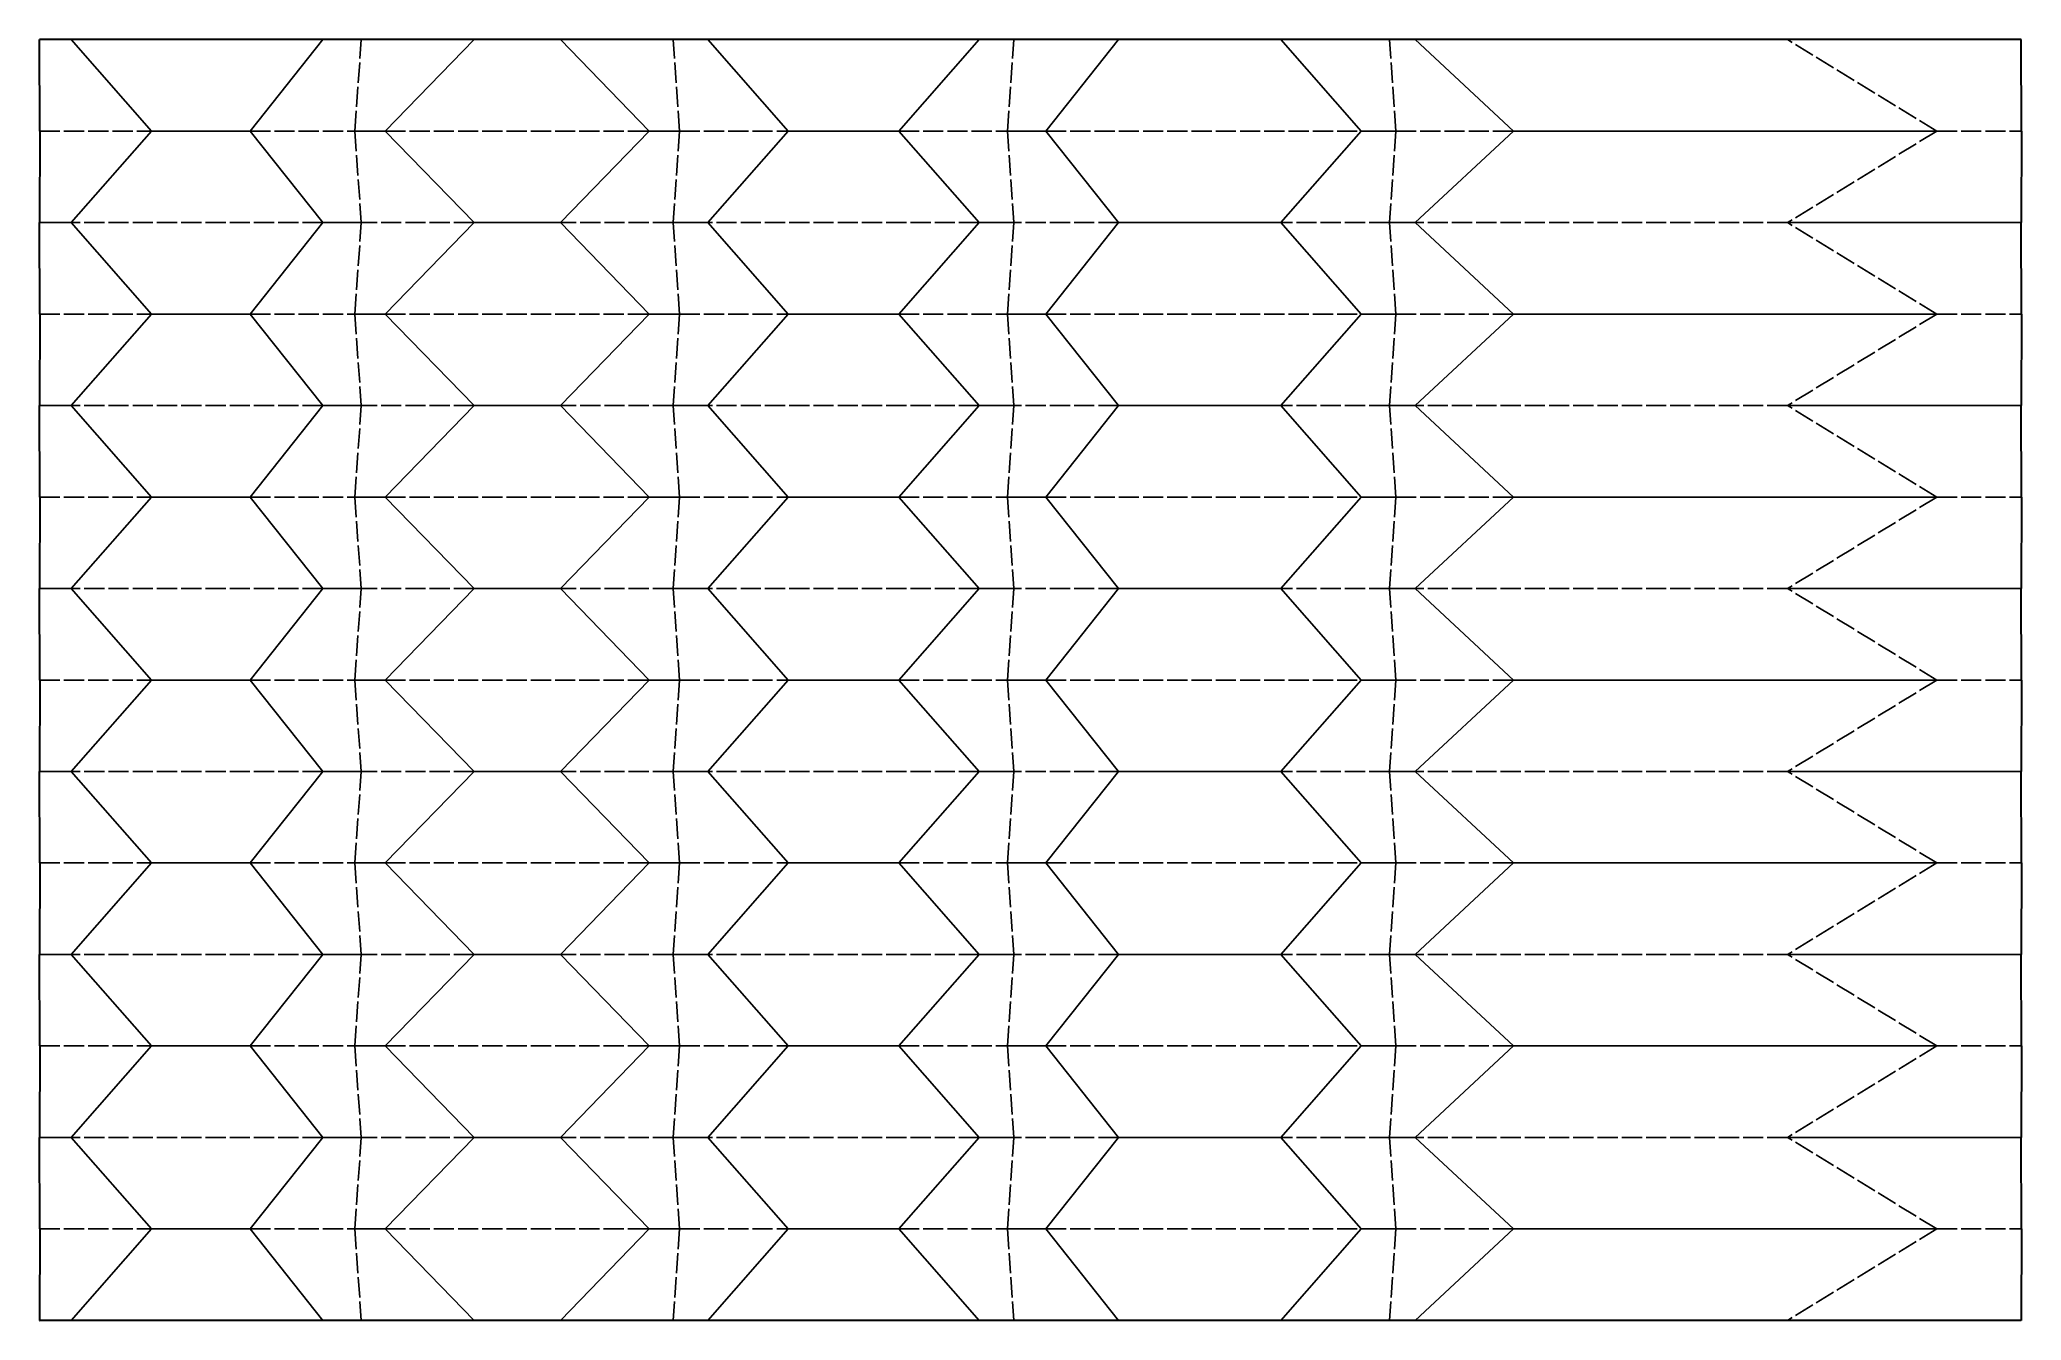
# Model space of a CAD drawing. Header units: millimetres. Extents: x 0 to 249, y 0 to 161.
import ezdxf

# ---------------------------------------------------------------- set-up
doc = ezdxf.new("R2010")
doc.units = ezdxf.units.MM
doc.linetypes.add('DASHEDX2', pattern=[3.048, 2.54, -0.508])
for name, color, linetype, lineweight in [('Border', 7, 'BYLAYER', 30), ('Mountain', 1, 'BYLAYER', 25), ('Valley', 5, 'DASHEDX2', 25)]:
    doc.layers.add(name, color=color, linetype=linetype, lineweight=lineweight)

msp = doc.modelspace()

# ---------------------------------------------------------------- linework, layer by layer
at = {"layer": 'Border'}
for p, q in [((0, 149.5), (-0.01, 161)), ((-0.01, 161), (0, 161)), ((3.95, 161), (-0.01, 161)), ((35.56, 161), (3.95, 161)), ((40.41, 161), (35.56, 161)), ((54.58, 161), (40.41, 161)), ((65.42, 161), (54.58, 161)), ((79.59, 161), (65.42, 161)), ((83.95, 161), (79.59, 161)), ((118.05, 161), (83.95, 161)), ((122.41, 161), (118.05, 161)), ((135.56, 161), (122.41, 161)), ((155.95, 161), (135.56, 161)), ((169.59, 161), (155.95, 161)), ((172.83, 161), (169.59, 161)), ((219.62, 161), (172.83, 161)), ((248.99, 161), (219.62, 161)), ((249, 149.5), (248.99, 161)), ((0, 149.5), (-0.01, 138)), ((249, 149.5), (248.99, 138)), ((0, 126.5), (-0.01, 138)), ((-0.01, 138), (0, 138)), ((249, 126.5), (248.99, 138)), ((0, 126.5), (-0.01, 115)), ((249, 126.5), (248.99, 115)), ((0, 103.5), (-0.01, 115)), ((-0.01, 115), (0, 115)), ((249, 103.5), (248.99, 115)), ((0, 103.5), (-0.01, 92)), ((249, 103.5), (248.99, 92)), ((0, 80.5), (-0.01, 92)), ((-0.01, 92), (0, 92)), ((249, 80.5), (248.99, 92)), ((0, 80.5), (-0.01, 69)), ((249, 80.5), (248.99, 69)), ((0, 57.5), (-0.01, 69)), ((-0.01, 69), (0, 69)), ((249, 57.5), (248.99, 69)), ((0, 57.5), (-0.01, 46)), ((249, 57.5), (248.99, 46)), ((0, 34.5), (-0.01, 46)), ((-0.01, 46), (0, 46)), ((249, 34.5), (248.99, 46)), ((0, 34.5), (-0.01, 23)), ((249, 34.5), (248.99, 23)), ((0, 11.5), (-0.01, 23)), ((-0.01, 23), (0, 23)), ((249, 11.5), (248.99, 23)), ((0, 11.5), (-0.01, 0)), ((249, 11.5), (248.99, 0)), ((-0.01, 0), (0, 0)), ((3.95, 0), (-0.01, 0)), ((35.56, 0), (3.95, 0)), ((40.41, 0), (35.56, 0)), ((54.58, 0), (40.41, 0)), ((65.42, 0), (54.58, 0)), ((79.59, 0), (65.42, 0)), ((83.95, 0), (79.59, 0)), ((118.05, 0), (83.95, 0)), ((122.41, 0), (118.05, 0)), ((135.56, 0), (122.41, 0)), ((155.95, 0), (135.56, 0)), ((169.59, 0), (155.95, 0)), ((172.83, 0), (169.59, 0)), ((219.62, 0), (172.83, 0)), ((248.99, 0), (219.62, 0))]:
    msp.add_line(p, q, dxfattribs=at)
at = {"layer": 'Mountain'}
for p, q in [((14.05, 149.5), (3.95, 161)), ((26.44, 149.5), (35.56, 161)), ((43.42, 149.5), (54.58, 161)), ((76.58, 149.5), (65.42, 161)), ((94.05, 149.5), (83.95, 161)), ((107.95, 149.5), (118.05, 161)), ((126.44, 149.5), (135.56, 161)), ((166.05, 149.5), (155.95, 161)), ((185.17, 149.5), (172.83, 161)), ((14.05, 149.5), (3.95, 138)), ((14.05, 149.5), (26.44, 149.5)), ((26.44, 149.5), (35.56, 138)), ((39.59, 149.5), (43.42, 149.5)), ((43.42, 149.5), (54.58, 138)), ((76.58, 149.5), (65.42, 138)), ((76.58, 149.5), (80.41, 149.5)), ((94.05, 149.5), (83.95, 138)), ((94.05, 149.5), (107.95, 149.5)), ((107.95, 149.5), (118.05, 138)), ((121.59, 149.5), (126.44, 149.5)), ((126.44, 149.5), (135.56, 138)), ((166.05, 149.5), (155.95, 138)), ((166.05, 149.5), (170.41, 149.5)), ((185.17, 149.5), (172.83, 138)), ((185.17, 149.5), (238.38, 149.5)), ((3.95, 138), (-0.01, 138)), ((14.05, 126.5), (3.95, 138)), ((26.44, 126.5), (35.56, 138)), ((40.41, 138), (35.56, 138)), ((43.42, 126.5), (54.58, 138)), ((65.42, 138), (54.58, 138)), ((76.58, 126.5), (65.42, 138)), ((83.95, 138), (79.59, 138)), ((94.05, 126.5), (83.95, 138)), ((107.95, 126.5), (118.05, 138)), ((122.41, 138), (118.05, 138)), ((126.44, 126.5), (135.56, 138)), ((155.95, 138), (135.56, 138)), ((166.05, 126.5), (155.95, 138)), ((172.83, 138), (169.59, 138)), ((185.17, 126.5), (172.83, 138)), ((248.99, 138), (219.62, 138)), ((14.05, 126.5), (3.95, 115)), ((14.05, 126.5), (26.44, 126.5)), ((26.44, 126.5), (35.56, 115)), ((39.59, 126.5), (43.42, 126.5)), ((43.42, 126.5), (54.58, 115)), ((76.58, 126.5), (65.42, 115)), ((76.58, 126.5), (80.41, 126.5)), ((94.05, 126.5), (83.95, 115)), ((94.05, 126.5), (107.95, 126.5)), ((107.95, 126.5), (118.05, 115)), ((121.59, 126.5), (126.44, 126.5)), ((126.44, 126.5), (135.56, 115)), ((166.05, 126.5), (155.95, 115)), ((166.05, 126.5), (170.41, 126.5)), ((185.17, 126.5), (172.83, 115)), ((185.17, 126.5), (238.38, 126.5)), ((3.95, 115), (-0.01, 115)), ((14.05, 103.5), (3.95, 115)), ((26.44, 103.5), (35.56, 115)), ((40.41, 115), (35.56, 115)), ((43.42, 103.5), (54.58, 115)), ((65.42, 115), (54.58, 115)), ((76.58, 103.5), (65.42, 115)), ((83.95, 115), (79.59, 115)), ((94.05, 103.5), (83.95, 115)), ((107.95, 103.5), (118.05, 115)), ((122.41, 115), (118.05, 115)), ((126.44, 103.5), (135.56, 115)), ((155.95, 115), (135.56, 115)), ((166.05, 103.5), (155.95, 115)), ((172.83, 115), (169.59, 115)), ((185.17, 103.5), (172.83, 115)), ((248.99, 115), (219.62, 115)), ((14.05, 103.5), (3.95, 92)), ((14.05, 103.5), (26.44, 103.5)), ((26.44, 103.5), (35.56, 92)), ((39.59, 103.5), (43.42, 103.5)), ((43.42, 103.5), (54.58, 92)), ((76.58, 103.5), (65.42, 92)), ((76.58, 103.5), (80.41, 103.5)), ((94.05, 103.5), (83.95, 92)), ((94.05, 103.5), (107.95, 103.5)), ((107.95, 103.5), (118.05, 92)), ((121.59, 103.5), (126.44, 103.5)), ((126.44, 103.5), (135.56, 92)), ((166.05, 103.5), (155.95, 92)), ((166.05, 103.5), (170.41, 103.5)), ((185.17, 103.5), (172.83, 92)), ((185.17, 103.5), (238.38, 103.5)), ((3.95, 92), (-0.01, 92)), ((14.05, 80.5), (3.95, 92)), ((26.44, 80.5), (35.56, 92)), ((40.41, 92), (35.56, 92)), ((43.42, 80.5), (54.58, 92)), ((65.42, 92), (54.58, 92)), ((76.58, 80.5), (65.42, 92)), ((83.95, 92), (79.59, 92)), ((94.05, 80.5), (83.95, 92)), ((107.95, 80.5), (118.05, 92)), ((122.41, 92), (118.05, 92)), ((126.44, 80.5), (135.56, 92)), ((155.95, 92), (135.56, 92)), ((166.05, 80.5), (155.95, 92)), ((172.83, 92), (169.59, 92)), ((185.17, 80.5), (172.83, 92)), ((248.99, 92), (219.62, 92)), ((14.05, 80.5), (3.95, 69)), ((14.05, 80.5), (26.44, 80.5)), ((26.44, 80.5), (35.56, 69)), ((39.59, 80.5), (43.42, 80.5)), ((43.42, 80.5), (54.58, 69)), ((76.58, 80.5), (65.42, 69)), ((76.58, 80.5), (80.41, 80.5)), ((94.05, 80.5), (83.95, 69)), ((94.05, 80.5), (107.95, 80.5)), ((107.95, 80.5), (118.05, 69)), ((121.59, 80.5), (126.44, 80.5)), ((126.44, 80.5), (135.56, 69)), ((166.05, 80.5), (155.95, 69)), ((166.05, 80.5), (170.41, 80.5)), ((185.17, 80.5), (172.83, 69)), ((185.17, 80.5), (238.38, 80.5)), ((3.95, 69), (-0.01, 69)), ((14.05, 57.5), (3.95, 69)), ((26.44, 57.5), (35.56, 69)), ((40.41, 69), (35.56, 69)), ((43.42, 57.5), (54.58, 69)), ((65.42, 69), (54.58, 69)), ((76.58, 57.5), (65.42, 69)), ((83.95, 69), (79.59, 69)), ((94.05, 57.5), (83.95, 69)), ((107.95, 57.5), (118.05, 69)), ((122.41, 69), (118.05, 69)), ((126.44, 57.5), (135.56, 69)), ((155.95, 69), (135.56, 69)), ((166.05, 57.5), (155.95, 69)), ((172.83, 69), (169.59, 69)), ((185.17, 57.5), (172.83, 69)), ((248.99, 69), (219.62, 69)), ((14.05, 57.5), (3.95, 46)), ((14.05, 57.5), (26.44, 57.5)), ((26.44, 57.5), (35.56, 46)), ((39.59, 57.5), (43.42, 57.5)), ((43.42, 57.5), (54.58, 46)), ((76.58, 57.5), (65.42, 46)), ((76.58, 57.5), (80.41, 57.5)), ((94.05, 57.5), (83.95, 46)), ((94.05, 57.5), (107.95, 57.5)), ((107.95, 57.5), (118.05, 46)), ((121.59, 57.5), (126.44, 57.5)), ((126.44, 57.5), (135.56, 46)), ((166.05, 57.5), (155.95, 46)), ((166.05, 57.5), (170.41, 57.5)), ((185.17, 57.5), (172.83, 46)), ((185.17, 57.5), (238.38, 57.5)), ((3.95, 46), (-0.01, 46)), ((14.05, 34.5), (3.95, 46)), ((26.44, 34.5), (35.56, 46)), ((40.41, 46), (35.56, 46)), ((43.42, 34.5), (54.58, 46)), ((65.42, 46), (54.58, 46)), ((76.58, 34.5), (65.42, 46)), ((83.95, 46), (79.59, 46)), ((94.05, 34.5), (83.95, 46)), ((107.95, 34.5), (118.05, 46)), ((122.41, 46), (118.05, 46)), ((126.44, 34.5), (135.56, 46)), ((155.95, 46), (135.56, 46)), ((166.05, 34.5), (155.95, 46)), ((172.83, 46), (169.59, 46)), ((185.17, 34.5), (172.83, 46)), ((248.99, 46), (219.62, 46)), ((14.05, 34.5), (3.95, 23)), ((14.05, 34.5), (26.44, 34.5)), ((26.44, 34.5), (35.56, 23)), ((39.59, 34.5), (43.42, 34.5)), ((43.42, 34.5), (54.58, 23)), ((76.58, 34.5), (65.42, 23)), ((76.58, 34.5), (80.41, 34.5)), ((94.05, 34.5), (83.95, 23)), ((94.05, 34.5), (107.95, 34.5)), ((107.95, 34.5), (118.05, 23)), ((121.59, 34.5), (126.44, 34.5)), ((126.44, 34.5), (135.56, 23)), ((166.05, 34.5), (155.95, 23)), ((166.05, 34.5), (170.41, 34.5)), ((185.17, 34.5), (172.83, 23)), ((185.17, 34.5), (238.38, 34.5)), ((3.95, 23), (-0.01, 23)), ((14.05, 11.5), (3.95, 23)), ((26.44, 11.5), (35.56, 23)), ((40.41, 23), (35.56, 23)), ((43.42, 11.5), (54.58, 23)), ((65.42, 23), (54.58, 23)), ((76.58, 11.5), (65.42, 23)), ((83.95, 23), (79.59, 23)), ((94.05, 11.5), (83.95, 23)), ((107.95, 11.5), (118.05, 23)), ((122.41, 23), (118.05, 23)), ((126.44, 11.5), (135.56, 23)), ((155.95, 23), (135.56, 23)), ((166.05, 11.5), (155.95, 23)), ((172.83, 23), (169.59, 23)), ((185.17, 11.5), (172.83, 23)), ((248.99, 23), (219.62, 23)), ((14.05, 11.5), (3.95, 0)), ((14.05, 11.5), (26.44, 11.5)), ((26.44, 11.5), (35.56, 0)), ((39.59, 11.5), (43.42, 11.5)), ((43.42, 11.5), (54.58, 0)), ((76.58, 11.5), (65.42, 0)), ((76.58, 11.5), (80.41, 11.5)), ((94.05, 11.5), (83.95, 0)), ((94.05, 11.5), (107.95, 11.5)), ((107.95, 11.5), (118.05, 0)), ((121.59, 11.5), (126.44, 11.5)), ((126.44, 11.5), (135.56, 0)), ((166.05, 11.5), (155.95, 0)), ((166.05, 11.5), (170.41, 11.5)), ((185.17, 11.5), (172.83, 0)), ((185.17, 11.5), (238.38, 11.5))]:
    msp.add_line(p, q, dxfattribs=at)
at = {"layer": 'Valley'}
for p, q in [((39.59, 149.5), (40.41, 161)), ((80.41, 149.5), (79.59, 161)), ((121.59, 149.5), (122.41, 161)), ((170.41, 149.5), (169.59, 161)), ((238.38, 149.5), (219.62, 161)), ((0, 149.5), (14.05, 149.5)), ((26.44, 149.5), (39.59, 149.5)), ((39.59, 149.5), (40.41, 138)), ((43.42, 149.5), (76.58, 149.5)), ((80.41, 149.5), (79.59, 138)), ((80.41, 149.5), (94.05, 149.5)), ((107.95, 149.5), (121.59, 149.5)), ((121.59, 149.5), (122.41, 138)), ((126.44, 149.5), (166.05, 149.5)), ((170.41, 149.5), (169.59, 138)), ((170.41, 149.5), (185.17, 149.5)), ((238.38, 149.5), (219.62, 138)), ((238.38, 149.5), (249, 149.5)), ((35.56, 138), (3.95, 138)), ((39.59, 126.5), (40.41, 138)), ((54.58, 138), (40.41, 138)), ((79.59, 138), (65.42, 138)), ((80.41, 126.5), (79.59, 138)), ((118.05, 138), (83.95, 138)), ((121.59, 126.5), (122.41, 138)), ((135.56, 138), (122.41, 138)), ((169.59, 138), (155.95, 138)), ((170.41, 126.5), (169.59, 138)), ((219.62, 138), (172.83, 138)), ((238.38, 126.5), (219.62, 138)), ((0, 126.5), (14.05, 126.5)), ((26.44, 126.5), (39.59, 126.5)), ((39.59, 126.5), (40.41, 115)), ((43.42, 126.5), (76.58, 126.5)), ((80.41, 126.5), (79.59, 115)), ((80.41, 126.5), (94.05, 126.5)), ((107.95, 126.5), (121.59, 126.5)), ((121.59, 126.5), (122.41, 115)), ((126.44, 126.5), (166.05, 126.5)), ((170.41, 126.5), (169.59, 115)), ((170.41, 126.5), (185.17, 126.5)), ((238.38, 126.5), (219.62, 115)), ((238.38, 126.5), (249, 126.5)), ((35.56, 115), (3.95, 115)), ((39.59, 103.5), (40.41, 115)), ((54.58, 115), (40.41, 115)), ((79.59, 115), (65.42, 115)), ((80.41, 103.5), (79.59, 115)), ((118.05, 115), (83.95, 115)), ((121.59, 103.5), (122.41, 115)), ((135.56, 115), (122.41, 115)), ((169.59, 115), (155.95, 115)), ((170.41, 103.5), (169.59, 115)), ((219.62, 115), (172.83, 115)), ((238.38, 103.5), (219.62, 115)), ((0, 103.5), (14.05, 103.5)), ((26.44, 103.5), (39.59, 103.5)), ((39.59, 103.5), (40.41, 92)), ((43.42, 103.5), (76.58, 103.5)), ((80.41, 103.5), (79.59, 92)), ((80.41, 103.5), (94.05, 103.5)), ((107.95, 103.5), (121.59, 103.5)), ((121.59, 103.5), (122.41, 92)), ((126.44, 103.5), (166.05, 103.5)), ((170.41, 103.5), (169.59, 92)), ((170.41, 103.5), (185.17, 103.5)), ((238.38, 103.5), (219.62, 92)), ((238.38, 103.5), (249, 103.5)), ((35.56, 92), (3.95, 92)), ((39.59, 80.5), (40.41, 92)), ((54.58, 92), (40.41, 92)), ((79.59, 92), (65.42, 92)), ((80.41, 80.5), (79.59, 92)), ((118.05, 92), (83.95, 92)), ((121.59, 80.5), (122.41, 92)), ((135.56, 92), (122.41, 92)), ((169.59, 92), (155.95, 92)), ((170.41, 80.5), (169.59, 92)), ((219.62, 92), (172.83, 92)), ((238.38, 80.5), (219.62, 92)), ((0, 80.5), (14.05, 80.5)), ((26.44, 80.5), (39.59, 80.5)), ((39.59, 80.5), (40.41, 69)), ((43.42, 80.5), (76.58, 80.5)), ((80.41, 80.5), (79.59, 69)), ((80.41, 80.5), (94.05, 80.5)), ((107.95, 80.5), (121.59, 80.5)), ((121.59, 80.5), (122.41, 69)), ((126.44, 80.5), (166.05, 80.5)), ((170.41, 80.5), (169.59, 69)), ((170.41, 80.5), (185.17, 80.5)), ((238.38, 80.5), (219.62, 69)), ((238.38, 80.5), (249, 80.5)), ((35.56, 69), (3.95, 69)), ((39.59, 57.5), (40.41, 69)), ((54.58, 69), (40.41, 69)), ((79.59, 69), (65.42, 69)), ((80.41, 57.5), (79.59, 69)), ((118.05, 69), (83.95, 69)), ((121.59, 57.5), (122.41, 69)), ((135.56, 69), (122.41, 69)), ((169.59, 69), (155.95, 69)), ((170.41, 57.5), (169.59, 69)), ((219.62, 69), (172.83, 69)), ((238.38, 57.5), (219.62, 69)), ((0, 57.5), (14.05, 57.5)), ((26.44, 57.5), (39.59, 57.5)), ((39.59, 57.5), (40.41, 46)), ((43.42, 57.5), (76.58, 57.5)), ((80.41, 57.5), (79.59, 46)), ((80.41, 57.5), (94.05, 57.5)), ((107.95, 57.5), (121.59, 57.5)), ((121.59, 57.5), (122.41, 46)), ((126.44, 57.5), (166.05, 57.5)), ((170.41, 57.5), (169.59, 46)), ((170.41, 57.5), (185.17, 57.5)), ((238.38, 57.5), (219.62, 46)), ((238.38, 57.5), (249, 57.5)), ((35.56, 46), (3.95, 46)), ((39.59, 34.5), (40.41, 46)), ((54.58, 46), (40.41, 46)), ((79.59, 46), (65.42, 46)), ((80.41, 34.5), (79.59, 46)), ((118.05, 46), (83.95, 46)), ((121.59, 34.5), (122.41, 46)), ((135.56, 46), (122.41, 46)), ((169.59, 46), (155.95, 46)), ((170.41, 34.5), (169.59, 46)), ((219.62, 46), (172.83, 46)), ((238.38, 34.5), (219.62, 46)), ((0, 34.5), (14.05, 34.5)), ((26.44, 34.5), (39.59, 34.5)), ((39.59, 34.5), (40.41, 23)), ((43.42, 34.5), (76.58, 34.5)), ((80.41, 34.5), (79.59, 23)), ((80.41, 34.5), (94.05, 34.5)), ((107.95, 34.5), (121.59, 34.5)), ((121.59, 34.5), (122.41, 23)), ((126.44, 34.5), (166.05, 34.5)), ((170.41, 34.5), (169.59, 23)), ((170.41, 34.5), (185.17, 34.5)), ((238.38, 34.5), (219.62, 23)), ((238.38, 34.5), (249, 34.5)), ((35.56, 23), (3.95, 23)), ((39.59, 11.5), (40.41, 23)), ((54.58, 23), (40.41, 23)), ((79.59, 23), (65.42, 23)), ((80.41, 11.5), (79.59, 23)), ((118.05, 23), (83.95, 23)), ((121.59, 11.5), (122.41, 23)), ((135.56, 23), (122.41, 23)), ((169.59, 23), (155.95, 23)), ((170.41, 11.5), (169.59, 23)), ((219.62, 23), (172.83, 23)), ((238.38, 11.5), (219.62, 23)), ((0, 11.5), (14.05, 11.5)), ((26.44, 11.5), (39.59, 11.5)), ((39.59, 11.5), (40.41, 0)), ((43.42, 11.5), (76.58, 11.5)), ((80.41, 11.5), (79.59, 0)), ((80.41, 11.5), (94.05, 11.5)), ((107.95, 11.5), (121.59, 11.5)), ((121.59, 11.5), (122.41, 0)), ((126.44, 11.5), (166.05, 11.5)), ((170.41, 11.5), (169.59, 0)), ((170.41, 11.5), (185.17, 11.5)), ((238.38, 11.5), (219.62, 0)), ((238.38, 11.5), (249, 11.5))]:
    msp.add_line(p, q, dxfattribs=at)

doc.saveas('drawing.dxf')
